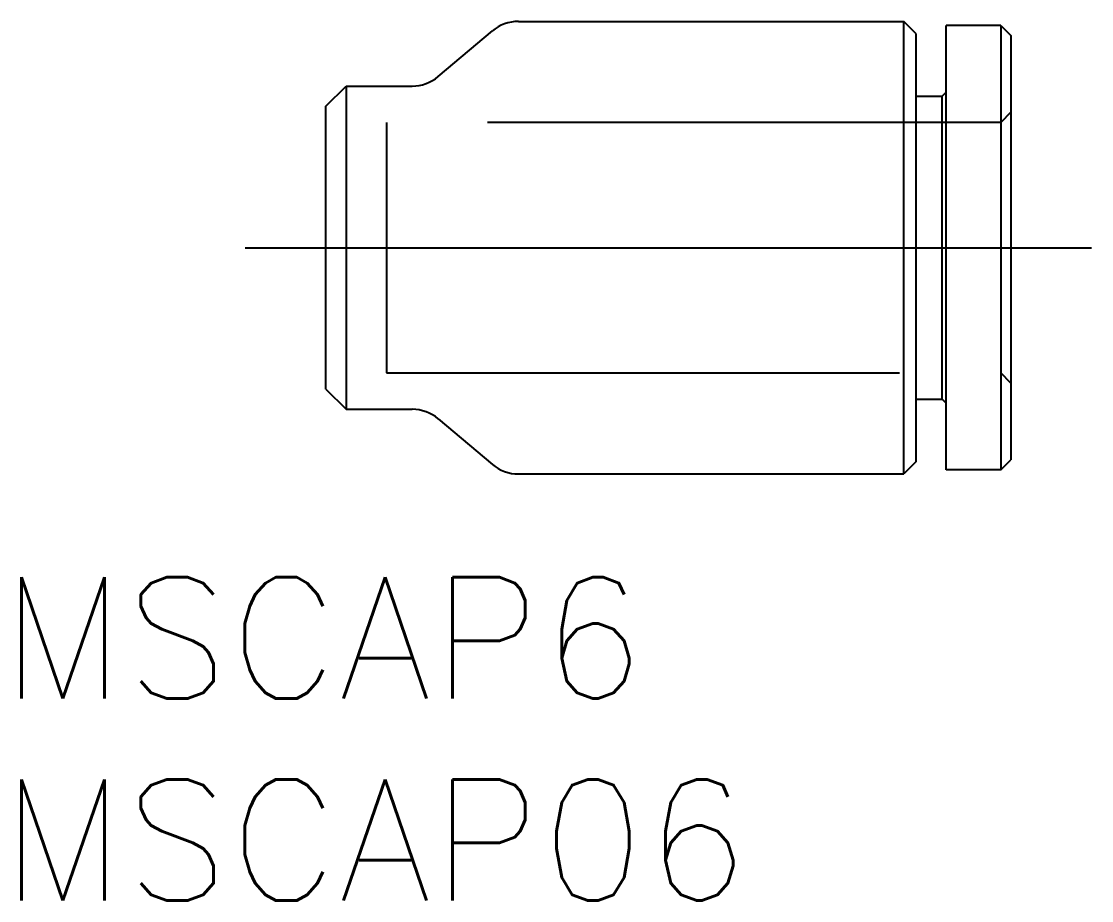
# Model space of a CAD drawing. Extents: x -24.5 to 25, y -16.2 to 7.6.
# Drawn here: x -24.49 to 2, y -16.16 to 5.6 of the extents above; entities that cross this region are included whole.
import ezdxf

# ---------------------------------------------------------------- set-up
doc = ezdxf.new("R2010")
doc.units = 0
doc.linetypes.add('CENTER', pattern=[50.8, 31.75, -6.35, 6.35, -6.35])
doc.linetypes.add('DASHED', pattern=[19.05, 12.7, -6.35])
doc.layers.get('0').update_dxf_attribs({"linetype": 'CONTINUOUS'})
doc.layers.add('CENTER', color=1, linetype='CENTER')
doc.styles.get("Standard").update_dxf_attribs({"font": 'txt.shx', "height": 3, "bigfont": 'bigfont.shx'})

msp = doc.modelspace()

# ---------------------------------------------------------------- linework, layer by layer
at = {"color": 7, "linetype": 'CONTINUOUS'}
for p, q in [((-12.185032, 5.6), (-2.65, 5.6)), ((-2.65, -5.6), (-2.65, 5.6)), ((-2.35, 5.3), (-2.65, 5.6)), ((-14.170832, 4.235089), (-12.829168, 5.364911)), ((-2.35, 5.3), (-2.35, -5.3)), ((-1.6, -5.5), (-1.6, 5.5)), ((-0.25, 5.5), (-1.6, 5.5)), ((-0.25, 5.500003), (-0.25, -5.500039)), ((-0.25, 5.5), (0, 5.25)), ((0, 5.250002), (0, -5.250036)), ((-16.95, 3.5), (-16.45, 4)), ((-16.45, 4), (-16.45, -4)), ((-16.45, 4), (-14.814968, 4)), ((-2.35, 3.75), (-1.7, 3.75)), ((-1.7, 3.75), (-1.6, 3.85)), ((-1.7, -3.75), (-1.7, 3.75)), ((-16.95, -3.5), (-16.95, 3.5)), ((-16.95, -3.5), (-16.45, -4)), ((-2.35, -3.75), (-1.7, -3.75)), ((-1.7, -3.75), (-1.6, -3.85)), ((-16.45, -4), (-14.814968, -4)), ((-14.170832, -4.235089), (-12.829168, -5.364911)), ((-0.25, -5.5), (0, -5.25)), ((-2.35, -5.3), (-2.65, -5.6)), ((-0.25, -5.5), (-1.6, -5.5)), ((-12.185032, -5.6), (-2.65, -5.6))]:
    msp.add_line(p, q, dxfattribs=at)
at = {"color": 3, "linetype": 'DASHED'}
for p, q in [((0.000063, 3.349966), (-0.249941, 3.099971)), ((-15.449941, 3.100258), (-15.450059, -3.099742)), ((-0.249941, 3.099971), (-15.449941, 3.100258)), ((-15.450059, -3.099742), (-0.250059, -3.100029)), ((-0.000063, -3.350034), (-0.250059, -3.100029))]:
    msp.add_line(p, q, dxfattribs=at)
at = {"color": 7, "linetype": 'CONTINUOUS'}
for centre, start, end in [((-12.185032, 4.6), 90, 130.1009075), ((-14.814968, 5), 270, 310.1009075), ((-14.814968, -5), 49.8990925, 90), ((-12.185032, -4.6), 229.8990925, 270)]:
    msp.add_arc(centre, 1, start, end, dxfattribs=at)
at = {"layer": 'CENTER', "color": 1, "linetype": 'CENTER'}
msp.add_line((-18.95, 0), (2, 0), dxfattribs=at)

# ---------------------------------------------------------------- texts
at = {"color": 7, "linetype": 'CONTINUOUS'}
for s, p in [('MSCAP6', (-25, -11.157387)), ('MSCAP06', (-25, -16.157387))]:
    msp.add_text(s, height=3, dxfattribs=at).set_placement(p)

doc.saveas('drawing.dxf')
